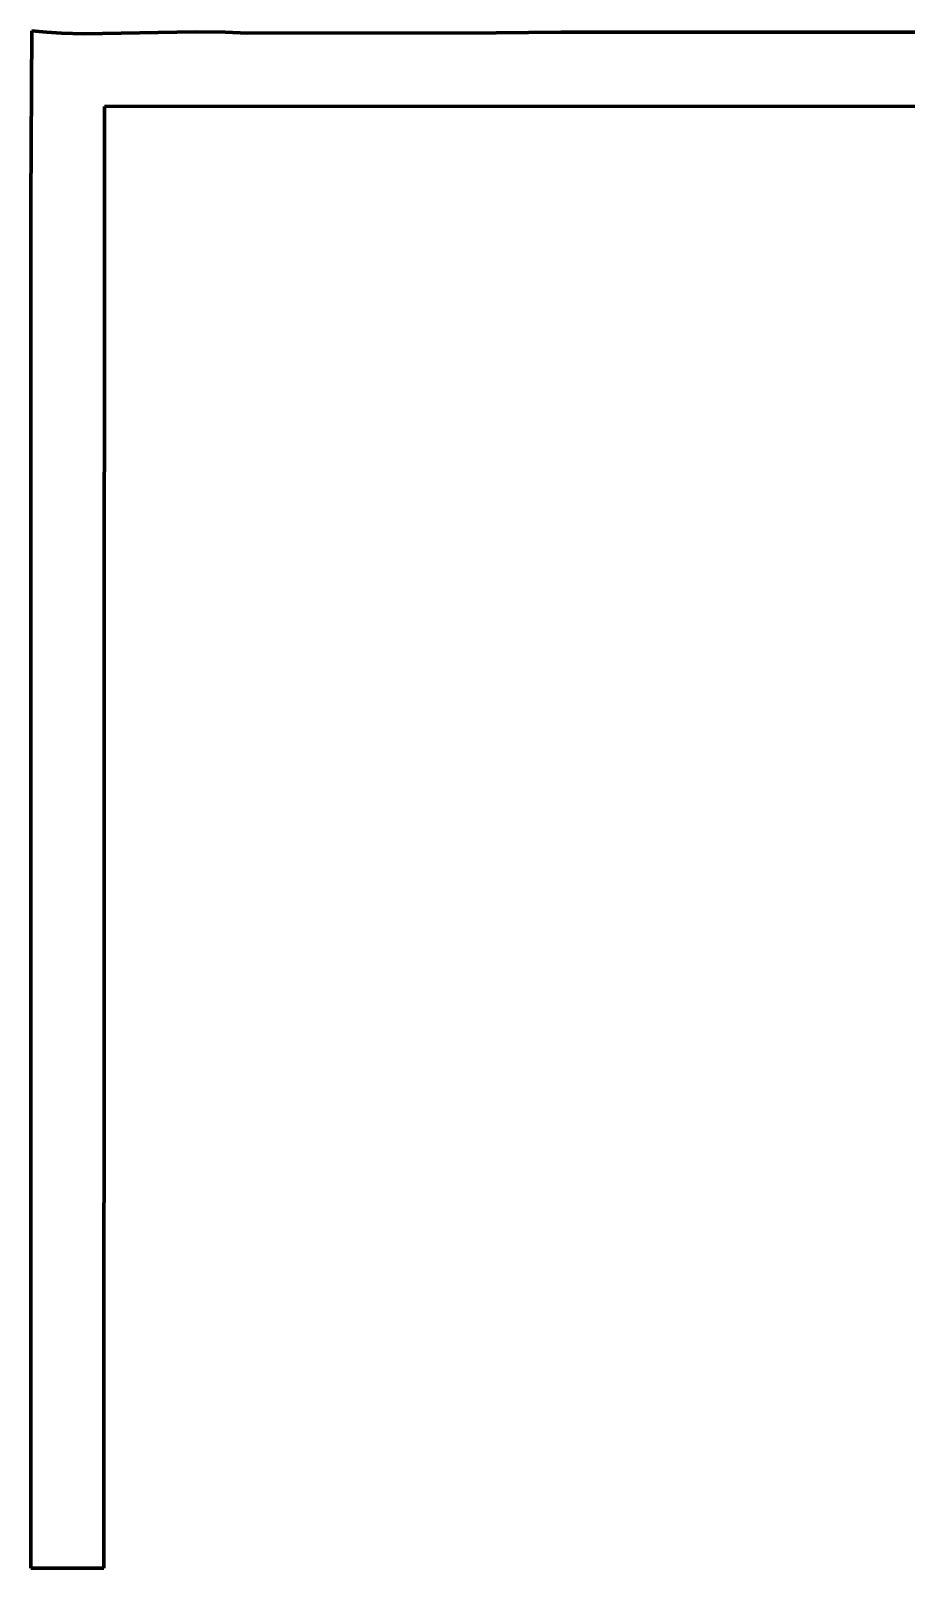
# Model space of a CAD drawing. Header units: millimetres. Extents: x 1.8 to 12.3, y 3.3 to 11.8.
# Drawn here: x 4.416 to 6.435, y 8.222 to 11.768 of the extents above; entities that cross this region are included whole.
import ezdxf

# ---------------------------------------------------------------- set-up
doc = ezdxf.new("R2010")
doc.units = ezdxf.units.MM
doc.layers.add('color#02a5d1ff', color=7, linetype='CONTINUOUS', lineweight=100)

msp = doc.modelspace()

# ---------------------------------------------------------------- linework, layer by layer
at = {"layer": 'color#02a5d1ff'}
for p, q in [((4.4158, 11.374), (4.418, 11.7685)), ((4.418, 11.7685), (4.4523, 11.7653)), ((4.4523, 11.7653), (4.4866, 11.7632)), ((4.4866, 11.7632), (4.5381, 11.7616)), ((4.5381, 11.7616), (4.7957, 11.7659)), ((4.7957, 11.7659), (4.8644, 11.7653)), ((4.8644, 11.7653), (4.8988, 11.7639)), ((4.8988, 11.7639), (4.916, 11.7628)), ((4.916, 11.7628), (5.4892, 11.764)), ((5.4892, 11.764), (5.6387, 11.7653)), ((5.6387, 11.7653), (6.3048, 11.7649)), ((6.3048, 11.7649), (6.5271, 11.7656)), ((4.5861, 11.594), (4.5845, 8.2216)), ((9.3324, 11.595), (4.5861, 11.594)), ((4.4158, 8.222), (4.4158, 11.374)), ((4.5845, 8.2216), (4.4158, 8.222))]:
    msp.add_line(p, q, dxfattribs=at)

doc.saveas('drawing.dxf')
